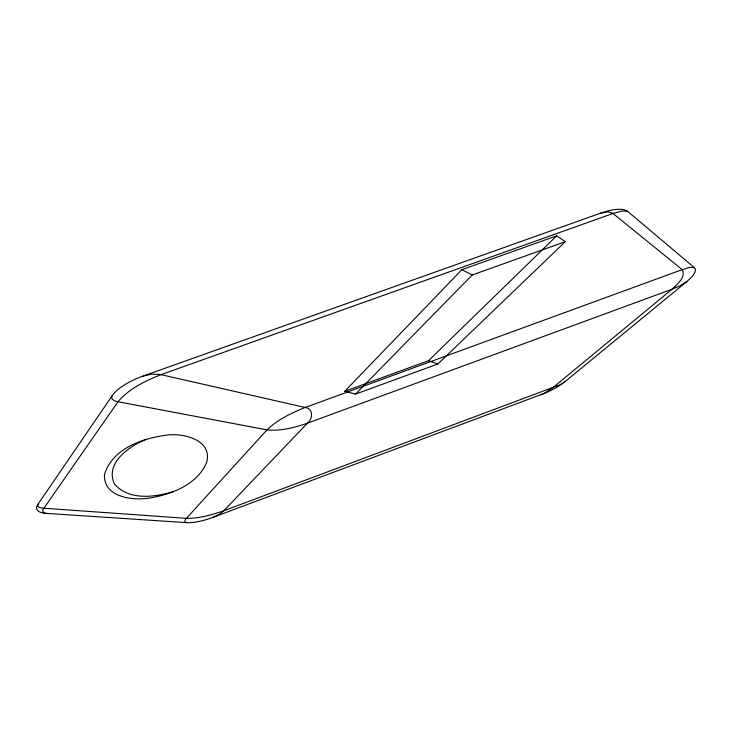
<?xml version="1.0" encoding="UTF-8"?>
<svg xmlns="http://www.w3.org/2000/svg" width="732" height="732" viewBox="0 0 732 732"><rect width="100%" height="100%" fill="white"/><g stroke="black" fill="none" stroke-linecap="round" stroke-linejoin="round"><path stroke-width="1.1" d="M37.991 504.22C36.142 507.569 41.715 508.136 43.874 508.237L186.395 518.338C199.214 518.457 211.795 514.907 223.818 510.744L559.706 384.886L565.214 381.482L686.799 281.555A33.617 9.882 -26.8 0 0 694.284 267.601L627.818 211.502A39.336 13.789 -27 0 0 600.368 213.241L143.015 376.083A41.029 15.28 -18.9 0 0 112.316 395.509L37.991 504.22A36.243 11.346 -18 0 0 46.281 513.379L186.962 522.657A30.625 8.564 -20.1 0 0 213.286 517.259L543.803 393.56L552.386 388.042L672.04 289.232C676.88 284.519 686.46 277.062 682.197 269.632L612.547 213.113L607.807 211.832L600.368 213.241M112.316 395.509C109.654 399.178 115.043 401.52 117.998 401.74L267.006 429.876C280.731 431.294 294.474 427.515 307.394 423.206L672.04 289.232L680.275 285.672L686.799 281.555M344.735 391.3L461.874 269.678L556.695 235.841L565.314 241.679L437.928 363.95L355.505 394.136L344.735 391.3L428.504 360.693L556.695 235.841M355.505 394.136L472.195 274.994L565.314 241.679M146.272 439.301C129.326 446.218 104.649 462.981 114.476 484.09C128.978 500.697 154.434 497.348 173.447 491.611M213.286 517.259L219.234 514.367L223.352 511.211L307.394 423.206C313.022 419.061 313.525 408.465 305.171 407.477L160.125 374.455L151.478 374.162L143.015 376.083M46.281 513.379C43.142 513.855 41.596 510.341 43.874 508.237L117.998 401.74C129.125 388.619 145.32 380.869 161.049 374.647L613.032 213.47L622.072 210.99L627.599 211.347M186.962 522.657C183.952 522.932 184.629 519.51 186.395 518.338L267.006 429.876C277.739 419.582 291.473 412.921 305.171 407.477L682.197 269.632L689.947 267.372L694.284 267.601M428.504 360.693L437.928 363.95M461.874 269.678L472.195 274.994M565.214 381.482A29.39 8.006 -24.6 0 1 540.637 394.923M104.456 475.022C103.688 497.769 133.535 500.862 150.453 497.906C172.386 494.155 197.539 484.236 206.699 462.295C212.738 439.173 181.646 432.237 164.627 435.449C140.956 438.779 111.383 449.558 104.456 475.022"/></g></svg>
